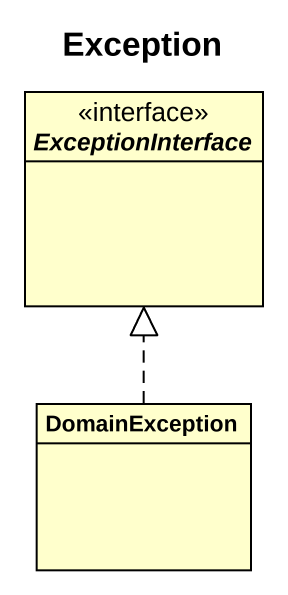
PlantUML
@startuml
title Exception
hide circle
hide empty members
interface ExceptionInterface <<interface>>
class DomainException
DomainException .up.|> ExceptionInterface
@enduml
